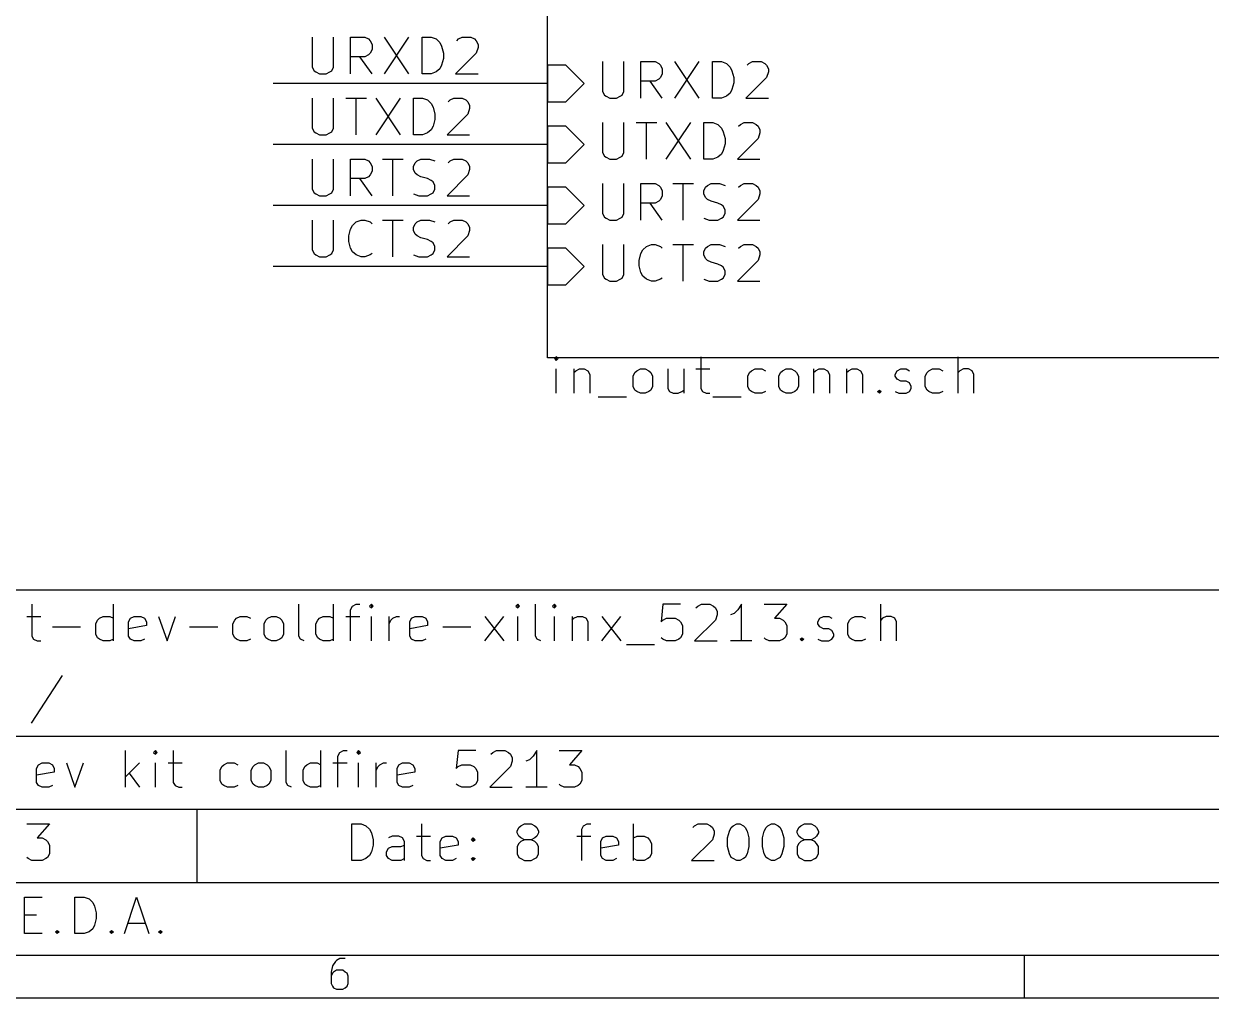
# Model space of a CAD drawing. Extents: x 4000 to 161350, y 4000 to 113000.
# Drawn here: x 122410 to 141880, y 4000 to 19980 of the extents above; entities that cross this region are included whole.
import ezdxf

# ---------------------------------------------------------------- set-up
doc = ezdxf.new("R2010")
doc.units = 0
for name, color, linetype in [('BLACK', 1, 'CONTINUOUS'), ('BROWN', 7, 'CONTINUOUS'), ('GREEN', 3, 'CONTINUOUS'), ('MAGENTA', 6, 'CONTINUOUS')]:
    doc.layers.add(name, color=color, linetype=linetype)

msp = doc.modelspace()

# ---------------------------------------------------------------- linework, layer by layer
at = {"layer": 'BLACK'}
for p, q in [((127140, 19760), (127140, 19270)), ((127490, 19270), (127490, 19760)), ((127770, 19160), (127770, 19760)), ((127770, 19760), (128000, 19760)), ((128000, 19760), (128060, 19730)), ((128060, 19730), (128090, 19700)), ((128090, 19700), (128120, 19640)), ((128320, 19760), (128720, 19160)), ((128720, 19760), (128320, 19160)), ((128940, 19160), (128940, 19760)), ((128940, 19760), (129090, 19760)), ((129090, 19760), (129170, 19730)), ((129170, 19730), (129230, 19670)), ((129230, 19670), (129260, 19610)), ((129510, 19700), (129540, 19730)), ((129540, 19730), (129600, 19760)), ((129600, 19760), (129740, 19760)), ((129740, 19760), (129800, 19730)), ((129800, 19730), (129830, 19700)), ((129830, 19700), (129860, 19640)), ((128060, 19470), (128000, 19440)), ((128090, 19500), (128060, 19470)), ((128120, 19560), (128090, 19500)), ((128120, 19640), (128120, 19560)), ((129260, 19610), (129290, 19500)), ((129290, 19500), (129290, 19410)), ((129830, 19500), (129490, 19160)), ((129860, 19590), (129830, 19500)), ((129860, 19640), (129860, 19590)), ((128000, 19440), (127770, 19440)), ((128120, 19160), (127920, 19440)), ((129260, 19300), (129230, 19240)), ((129290, 19410), (129260, 19300)), ((127140, 19270), (127170, 19210)), ((127170, 19210), (127200, 19190)), ((127200, 19190), (127260, 19160)), ((127260, 19160), (127370, 19160)), ((127370, 19160), (127430, 19190)), ((127430, 19190), (127460, 19210)), ((127460, 19210), (127490, 19270)), ((129090, 19160), (128940, 19160)), ((129170, 19190), (129090, 19160)), ((129230, 19240), (129170, 19190)), ((129490, 19160), (129860, 19160)), ((127140, 18760), (127140, 18270)), ((127490, 18270), (127490, 18760)), ((127690, 18760), (128030, 18760)), ((127860, 18160), (127860, 18760)), ((128180, 18760), (128580, 18160)), ((128580, 18760), (128180, 18160)), ((128800, 18160), (128800, 18760)), ((128800, 18760), (128950, 18760)), ((128950, 18760), (129030, 18730)), ((129030, 18730), (129090, 18670)), ((129370, 18700), (129400, 18730)), ((129400, 18730), (129460, 18760)), ((129460, 18760), (129600, 18760)), ((129600, 18760), (129660, 18730)), ((129660, 18730), (129690, 18700)), ((129690, 18700), (129720, 18640)), ((129090, 18670), (129120, 18610)), ((129120, 18610), (129150, 18500)), ((129150, 18500), (129150, 18410)), ((129690, 18500), (129350, 18160)), ((129720, 18590), (129690, 18500)), ((129720, 18640), (129720, 18590)), ((129150, 18410), (129120, 18300)), ((127140, 18270), (127170, 18210)), ((127170, 18210), (127200, 18190)), ((127200, 18190), (127260, 18160)), ((127260, 18160), (127370, 18160)), ((127370, 18160), (127430, 18190)), ((127430, 18190), (127460, 18210)), ((127460, 18210), (127490, 18270)), ((128950, 18160), (128800, 18160)), ((129030, 18190), (128950, 18160)), ((129090, 18240), (129030, 18190)), ((129120, 18300), (129090, 18240)), ((129350, 18160), (129720, 18160)), ((127140, 17760), (127140, 17270)), ((127490, 17270), (127490, 17760)), ((127770, 17160), (127770, 17760)), ((127770, 17760), (128000, 17760)), ((128000, 17760), (128060, 17730)), ((128060, 17730), (128090, 17700)), ((128290, 17760), (128630, 17760)), ((128460, 17160), (128460, 17760)), ((128830, 17700), (128860, 17730)), ((128860, 17730), (128920, 17760)), ((128920, 17760), (129060, 17760)), ((129060, 17760), (129150, 17730)), ((129370, 17700), (129400, 17730)), ((129400, 17730), (129460, 17760)), ((129460, 17760), (129600, 17760)), ((129600, 17760), (129660, 17730)), ((129660, 17730), (129690, 17700)), ((128090, 17700), (128120, 17640)), ((128120, 17560), (128090, 17500)), ((128120, 17640), (128120, 17560)), ((128800, 17640), (128830, 17700)), ((128800, 17590), (128800, 17640)), ((128830, 17530), (128800, 17590)), ((128860, 17500), (128830, 17530)), ((129690, 17700), (129720, 17640)), ((129720, 17590), (129690, 17500)), ((129720, 17640), (129720, 17590)), ((128000, 17440), (127770, 17440)), ((128120, 17160), (127920, 17440)), ((128060, 17470), (128000, 17440)), ((128090, 17500), (128060, 17470)), ((128920, 17470), (128860, 17500)), ((129030, 17440), (128920, 17470)), ((129090, 17410), (129030, 17440)), ((129120, 17390), (129090, 17410)), ((129150, 17330), (129120, 17390)), ((129150, 17270), (129150, 17330)), ((129690, 17500), (129350, 17160)), ((127140, 17270), (127170, 17210)), ((127170, 17210), (127200, 17190)), ((127200, 17190), (127260, 17160)), ((127260, 17160), (127370, 17160)), ((127370, 17160), (127430, 17190)), ((127430, 17190), (127460, 17210)), ((127460, 17210), (127490, 17270)), ((128800, 17190), (128890, 17160)), ((128890, 17160), (129030, 17160)), ((129030, 17160), (129090, 17190)), ((129090, 17190), (129120, 17210)), ((129120, 17210), (129150, 17270)), ((129350, 17160), (129720, 17160)), ((127140, 16760), (127140, 16270)), ((127490, 16270), (127490, 16760)), ((127860, 16730), (127940, 16760)), ((127940, 16760), (128000, 16760)), ((128000, 16760), (128090, 16730)), ((128290, 16760), (128630, 16760)), ((128460, 16160), (128460, 16760)), ((128860, 16730), (128920, 16760)), ((128920, 16760), (129060, 16760)), ((129060, 16760), (129150, 16730)), ((129400, 16730), (129460, 16760)), ((129460, 16760), (129600, 16760)), ((129600, 16760), (129660, 16730)), ((127740, 16500), (127770, 16610)), ((127770, 16610), (127800, 16670)), ((127800, 16670), (127860, 16730)), ((128090, 16730), (128120, 16700)), ((128800, 16640), (128830, 16700)), ((128800, 16590), (128800, 16640)), ((128830, 16530), (128800, 16590)), ((128830, 16700), (128860, 16730)), ((129370, 16700), (129400, 16730)), ((129660, 16730), (129690, 16700)), ((129690, 16700), (129720, 16640)), ((129720, 16590), (129690, 16500)), ((129720, 16640), (129720, 16590)), ((127740, 16410), (127740, 16500)), ((127770, 16300), (127740, 16410)), ((128860, 16500), (128830, 16530)), ((128920, 16470), (128860, 16500)), ((129030, 16440), (128920, 16470)), ((129090, 16410), (129030, 16440)), ((129120, 16390), (129090, 16410)), ((129150, 16330), (129120, 16390)), ((129690, 16500), (129350, 16160)), ((127140, 16270), (127170, 16210)), ((127170, 16210), (127200, 16190)), ((127200, 16190), (127260, 16160)), ((127370, 16160), (127430, 16190)), ((127430, 16190), (127460, 16210)), ((127460, 16210), (127490, 16270)), ((127800, 16240), (127770, 16300)), ((127860, 16190), (127800, 16240)), ((127940, 16160), (127860, 16190)), ((128090, 16190), (128000, 16160)), ((128120, 16210), (128090, 16190)), ((128800, 16190), (128890, 16160)), ((129030, 16160), (129090, 16190)), ((129090, 16190), (129120, 16210)), ((129120, 16210), (129150, 16270)), ((129150, 16270), (129150, 16330)), ((127260, 16160), (127370, 16160)), ((128000, 16160), (127940, 16160)), ((128890, 16160), (129030, 16160)), ((129350, 16160), (129720, 16160)), ((118650, 10700), (160650, 10700)), ((118650, 10700), (160650, 10700)), ((122540, 10460), (122540, 9940)), ((123880, 9860), (123880, 10460)), ((126920, 9940), (126920, 10460)), ((127490, 9860), (127490, 10460)), ((127770, 10370), (127800, 10430)), ((127770, 9860), (127770, 10370)), ((127800, 10430), (127860, 10460)), ((127860, 10460), (127920, 10460)), ((128110, 10460), (128080, 10430)), ((128080, 10430), (128110, 10400)), ((128140, 10430), (128110, 10460)), ((128110, 10460), (128110, 10400)), ((128110, 10400), (128140, 10430)), ((130510, 10460), (130480, 10430)), ((130480, 10430), (130510, 10400)), ((130540, 10430), (130510, 10460)), ((130510, 10460), (130510, 10400)), ((130510, 10400), (130540, 10430)), ((130800, 9940), (130800, 10460)), ((131110, 10460), (131080, 10430)), ((131080, 10430), (131110, 10400)), ((131140, 10430), (131110, 10460)), ((131110, 10460), (131110, 10400)), ((131110, 10400), (131140, 10430)), ((132890, 10460), (132860, 10170)), ((133180, 10460), (132890, 10460)), ((133430, 10400), (133460, 10430)), ((133460, 10430), (133520, 10460)), ((133520, 10460), (133660, 10460)), ((133660, 10460), (133720, 10430)), ((133720, 10430), (133750, 10400)), ((133750, 10400), (133780, 10340)), ((133780, 10340), (133780, 10290)), ((134120, 10370), (134060, 10310)), ((134180, 10460), (134120, 10370)), ((134180, 9860), (134180, 10460)), ((134550, 10460), (134920, 10460)), ((134920, 10460), (134720, 10230)), ((136460, 9860), (136460, 10460)), ((122460, 10260), (122690, 10260)), ((123590, 10140), (123620, 10200)), ((123590, 9970), (123590, 10140)), ((123620, 10200), (123650, 10230)), ((123650, 10230), (123710, 10260)), ((123710, 10260), (123820, 10260)), ((123820, 10260), (123880, 10230)), ((124130, 10170), (124160, 10230)), ((124130, 9940), (124130, 10170)), ((124160, 10230), (124220, 10260)), ((124220, 10260), (124330, 10260)), ((124330, 10260), (124390, 10230)), ((124390, 10230), (124420, 10170)), ((124420, 10170), (124420, 10110)), ((124620, 10260), (124760, 9860)), ((124760, 9860), (124900, 10260)), ((125840, 10140), (125870, 10200)), ((125840, 9970), (125840, 10140)), ((125870, 10200), (125900, 10230)), ((125900, 10230), (125960, 10260)), ((125960, 10260), (126070, 10260)), ((126070, 10260), (126130, 10230)), ((126350, 10140), (126380, 10200)), ((126350, 9970), (126350, 10140)), ((126380, 10200), (126410, 10230)), ((126410, 10230), (126470, 10260)), ((126470, 10260), (126550, 10260)), ((126550, 10260), (126610, 10230)), ((126610, 10230), (126640, 10200)), ((126640, 10200), (126670, 10140)), ((126670, 10140), (126670, 9970)), ((127200, 10140), (127230, 10200)), ((127200, 9970), (127200, 10140)), ((127230, 10200), (127260, 10230)), ((127260, 10230), (127320, 10260)), ((127320, 10260), (127430, 10260)), ((127430, 10260), (127490, 10230)), ((127690, 10260), (127920, 10260)), ((128110, 9860), (128110, 10260)), ((128400, 9860), (128400, 10260)), ((128400, 10140), (128430, 10200)), ((128430, 10200), (128460, 10230)), ((128460, 10230), (128520, 10260)), ((128520, 10260), (128570, 10260)), ((128740, 10170), (128770, 10230)), ((128740, 9940), (128740, 10170)), ((128770, 10230), (128830, 10260)), ((128830, 10260), (128940, 10260)), ((128940, 10260), (129000, 10230)), ((129000, 10230), (129030, 10170)), ((129030, 10170), (129030, 10110)), ((129970, 9860), (130280, 10260)), ((129970, 10260), (130280, 9860)), ((130510, 9860), (130510, 10260)), ((131110, 9860), (131110, 10260)), ((131400, 10260), (131400, 9860)), ((131400, 10200), (131430, 10230)), ((131430, 10230), (131490, 10260)), ((131490, 10260), (131570, 10260)), ((131570, 10260), (131630, 10230)), ((131630, 10230), (131660, 10170)), ((131660, 10170), (131660, 9860)), ((131890, 9860), (132200, 10260)), ((131890, 10260), (132200, 9860)), ((132860, 10170), (132890, 10200)), ((132890, 10200), (132950, 10230)), ((132950, 10230), (133090, 10230)), ((133090, 10230), (133150, 10200)), ((133150, 10200), (133180, 10170)), ((133180, 10170), (133210, 10110)), ((133750, 10200), (133410, 9860)), ((133780, 10290), (133750, 10200)), ((134060, 10310), (134000, 10290)), ((134720, 10230), (134800, 10230)), ((134800, 10230), (134860, 10200)), ((134860, 10200), (134890, 10170)), ((134890, 10170), (134920, 10110)), ((135430, 10170), (135460, 10230)), ((135430, 10140), (135430, 10170)), ((135460, 10090), (135430, 10140)), ((135460, 10230), (135520, 10260)), ((135520, 10260), (135610, 10260)), ((135610, 10260), (135660, 10230)), ((135920, 10140), (135950, 10200)), ((135920, 9970), (135920, 10140)), ((135950, 10200), (135980, 10230)), ((135980, 10230), (136040, 10260)), ((136040, 10260), (136150, 10260)), ((136150, 10260), (136210, 10230)), ((136490, 10230), (136460, 10200)), ((136550, 10260), (136490, 10230)), ((136630, 10260), (136550, 10260)), ((136690, 10230), (136630, 10260)), ((136720, 10170), (136690, 10230)), ((136720, 9860), (136720, 10170)), ((122540, 9940), (122570, 9890)), ((122880, 10090), (123340, 10090)), ((123620, 9910), (123590, 9970)), ((124420, 10110), (124130, 10060)), ((124160, 9890), (124130, 9940)), ((125130, 10090), (125590, 10090)), ((125870, 9910), (125840, 9970)), ((126380, 9910), (126350, 9970)), ((126670, 9970), (126640, 9910)), ((126950, 9890), (126920, 9940)), ((127230, 9910), (127200, 9970)), ((129030, 10110), (128740, 10060)), ((128770, 9890), (128740, 9940)), ((129280, 10090), (129740, 10090)), ((130830, 9890), (130800, 9940)), ((133210, 9970), (133180, 9910)), ((133210, 10110), (133210, 9970)), ((134920, 9970), (134890, 9910)), ((134920, 10110), (134920, 9970)), ((135520, 10060), (135460, 10090)), ((135610, 10060), (135520, 10060)), ((135660, 10030), (135610, 10060)), ((135690, 9970), (135660, 10030)), ((135660, 9890), (135690, 9940)), ((135690, 9940), (135690, 9970)), ((135950, 9910), (135920, 9970)), ((122570, 9890), (122630, 9860)), ((122630, 9860), (122690, 9860)), ((123650, 9890), (123620, 9910)), ((123710, 9860), (123650, 9890)), ((123820, 9860), (123710, 9860)), ((123880, 9890), (123820, 9860)), ((124220, 9860), (124160, 9890)), ((124330, 9860), (124220, 9860)), ((124390, 9890), (124330, 9860)), ((125900, 9890), (125870, 9910)), ((125960, 9860), (125900, 9890)), ((126070, 9860), (125960, 9860)), ((126130, 9890), (126070, 9860)), ((126410, 9890), (126380, 9910)), ((126470, 9860), (126410, 9890)), ((126550, 9860), (126470, 9860)), ((126610, 9890), (126550, 9860)), ((126640, 9910), (126610, 9890)), ((127010, 9860), (126950, 9890)), ((127260, 9890), (127230, 9910)), ((127320, 9860), (127260, 9890)), ((127430, 9860), (127320, 9860)), ((127490, 9890), (127430, 9860)), ((128830, 9860), (128770, 9890)), ((128940, 9860), (128830, 9860)), ((129000, 9890), (128940, 9860)), ((130890, 9860), (130830, 9890)), ((132290, 9800), (132750, 9800)), ((132890, 9890), (132860, 9910)), ((132950, 9860), (132890, 9890)), ((133090, 9860), (132950, 9860)), ((133150, 9890), (133090, 9860)), ((133180, 9910), (133150, 9890)), ((133410, 9860), (133780, 9860)), ((134350, 9860), (134000, 9860)), ((134570, 9890), (134550, 9910)), ((134630, 9860), (134570, 9890)), ((134800, 9860), (134630, 9860)), ((134860, 9890), (134800, 9860)), ((134890, 9910), (134860, 9890)), ((135140, 9890), (135170, 9910)), ((135170, 9860), (135140, 9890)), ((135170, 9910), (135200, 9890)), ((135170, 9910), (135170, 9860)), ((135200, 9890), (135170, 9860)), ((135430, 9890), (135490, 9860)), ((135490, 9860), (135610, 9860)), ((135610, 9860), (135660, 9890)), ((135980, 9890), (135950, 9910)), ((136040, 9860), (135980, 9890)), ((136150, 9860), (136040, 9860)), ((136210, 9890), (136150, 9860)), ((123040, 9290), (122530, 8510)), ((118650, 8300), (160650, 8300)), ((124080, 7460), (124080, 8060)), ((124570, 8060), (124540, 8030)), ((124540, 8030), (124570, 8000)), ((124600, 8030), (124570, 8060)), ((124570, 8060), (124570, 8000)), ((124570, 8000), (124600, 8030)), ((124860, 8060), (124860, 7540)), ((126710, 7540), (126710, 8060)), ((127280, 7460), (127280, 8060)), ((127560, 7970), (127590, 8030)), ((127590, 8030), (127650, 8060)), ((127650, 8060), (127710, 8060)), ((127900, 8060), (127870, 8030)), ((127870, 8030), (127900, 8000)), ((127930, 8030), (127900, 8060)), ((127900, 8060), (127900, 8000)), ((127900, 8000), (127930, 8030)), ((129530, 8060), (129500, 7770)), ((129820, 8060), (129530, 8060)), ((130070, 8000), (130100, 8030)), ((130100, 8030), (130160, 8060)), ((130160, 8060), (130300, 8060)), ((130300, 8060), (130360, 8030)), ((130360, 8030), (130390, 8000)), ((130390, 8000), (130420, 7940)), ((130820, 8060), (130760, 7970)), ((130820, 7460), (130820, 8060)), ((131190, 8060), (131560, 8060)), ((131560, 8060), (131360, 7830)), ((122620, 7770), (122650, 7830)), ((122650, 7830), (122710, 7860)), ((122710, 7860), (122820, 7860)), ((122820, 7860), (122880, 7830)), ((122880, 7830), (122910, 7770)), ((123110, 7860), (123250, 7460)), ((123250, 7460), (123390, 7860)), ((124310, 7860), (124080, 7630)), ((124570, 7460), (124570, 7860)), ((124780, 7860), (125010, 7860)), ((125630, 7740), (125660, 7800)), ((125660, 7800), (125690, 7830)), ((125690, 7830), (125750, 7860)), ((125750, 7860), (125860, 7860)), ((125860, 7860), (125920, 7830)), ((126140, 7740), (126170, 7800)), ((126170, 7800), (126200, 7830)), ((126200, 7830), (126260, 7860)), ((126260, 7860), (126340, 7860)), ((126340, 7860), (126400, 7830)), ((126400, 7830), (126430, 7800)), ((126430, 7800), (126460, 7740)), ((126990, 7740), (127020, 7800)), ((127020, 7800), (127050, 7830)), ((127050, 7830), (127110, 7860)), ((127110, 7860), (127220, 7860)), ((127220, 7860), (127280, 7830)), ((127480, 7860), (127710, 7860)), ((127560, 7460), (127560, 7970)), ((127900, 7460), (127900, 7860)), ((128190, 7460), (128190, 7860)), ((128190, 7740), (128220, 7800)), ((128220, 7800), (128250, 7830)), ((128250, 7830), (128310, 7860)), ((128310, 7860), (128360, 7860)), ((128530, 7770), (128560, 7830)), ((128560, 7830), (128620, 7860)), ((128620, 7860), (128730, 7860)), ((128730, 7860), (128790, 7830)), ((128790, 7830), (128820, 7770)), ((129500, 7770), (129530, 7800)), ((129530, 7800), (129590, 7830)), ((129590, 7830), (129730, 7830)), ((129730, 7830), (129790, 7800)), ((129790, 7800), (129820, 7770)), ((130390, 7800), (130050, 7460)), ((130420, 7890), (130390, 7800)), ((130420, 7940), (130420, 7890)), ((130700, 7910), (130640, 7890)), ((130760, 7970), (130700, 7910)), ((131360, 7830), (131440, 7830)), ((131440, 7830), (131500, 7800)), ((131500, 7800), (131530, 7770)), ((122620, 7540), (122620, 7770)), ((122910, 7710), (122620, 7660)), ((122910, 7770), (122910, 7710)), ((124140, 7690), (124310, 7460)), ((125630, 7570), (125630, 7740)), ((126140, 7570), (126140, 7740)), ((126460, 7740), (126460, 7570)), ((126990, 7570), (126990, 7740)), ((128530, 7540), (128530, 7770)), ((128820, 7710), (128530, 7660)), ((128820, 7770), (128820, 7710)), ((129820, 7770), (129850, 7710)), ((129850, 7710), (129850, 7570)), ((131530, 7770), (131560, 7710)), ((131560, 7710), (131560, 7570)), ((122650, 7490), (122620, 7540)), ((122710, 7460), (122650, 7490)), ((122820, 7460), (122710, 7460)), ((122880, 7490), (122820, 7460)), ((124860, 7540), (124890, 7490)), ((124890, 7490), (124950, 7460)), ((124950, 7460), (125010, 7460)), ((125660, 7510), (125630, 7570)), ((125690, 7490), (125660, 7510)), ((125750, 7460), (125690, 7490)), ((125860, 7460), (125750, 7460)), ((125920, 7490), (125860, 7460)), ((126170, 7510), (126140, 7570)), ((126200, 7490), (126170, 7510)), ((126260, 7460), (126200, 7490)), ((126340, 7460), (126260, 7460)), ((126400, 7490), (126340, 7460)), ((126430, 7510), (126400, 7490)), ((126460, 7570), (126430, 7510)), ((126740, 7490), (126710, 7540)), ((126800, 7460), (126740, 7490)), ((127020, 7510), (126990, 7570)), ((127050, 7490), (127020, 7510)), ((127110, 7460), (127050, 7490)), ((127220, 7460), (127110, 7460)), ((127280, 7490), (127220, 7460)), ((128560, 7490), (128530, 7540)), ((128620, 7460), (128560, 7490)), ((128730, 7460), (128620, 7460)), ((128790, 7490), (128730, 7460)), ((129530, 7490), (129500, 7510)), ((129590, 7460), (129530, 7490)), ((129730, 7460), (129590, 7460)), ((129790, 7490), (129730, 7460)), ((129820, 7510), (129790, 7490)), ((129850, 7570), (129820, 7510)), ((130050, 7460), (130420, 7460)), ((130990, 7460), (130640, 7460)), ((131210, 7490), (131190, 7510)), ((131270, 7460), (131210, 7490)), ((131440, 7460), (131270, 7460)), ((131500, 7490), (131440, 7460)), ((131530, 7510), (131500, 7490)), ((131560, 7570), (131530, 7510)), ((118650, 7100), (160650, 7100)), ((125250, 7100), (125250, 5900)), ((122460, 6860), (122830, 6860)), ((122830, 6860), (122630, 6630)), ((127790, 6260), (127790, 6860)), ((127790, 6860), (127940, 6860)), ((127940, 6860), (128020, 6830)), ((128020, 6830), (128080, 6770)), ((128930, 6860), (128930, 6340)), ((130530, 6800), (130560, 6830)), ((130560, 6830), (130620, 6860)), ((130620, 6860), (130730, 6860)), ((130730, 6860), (130790, 6830)), ((130790, 6830), (130820, 6800)), ((131560, 6770), (131590, 6830)), ((131590, 6830), (131650, 6860)), ((131650, 6860), (131710, 6860)), ((132410, 6260), (132410, 6860)), ((133380, 6800), (133410, 6830)), ((133410, 6830), (133470, 6860)), ((133470, 6860), (133610, 6860)), ((133610, 6860), (133670, 6830)), ((133670, 6830), (133700, 6800)), ((134010, 6800), (134040, 6830)), ((134040, 6830), (134100, 6860)), ((134100, 6860), (134150, 6860)), ((134150, 6860), (134210, 6830)), ((134210, 6830), (134240, 6800)), ((134580, 6800), (134610, 6830)), ((134610, 6830), (134670, 6860)), ((134670, 6860), (134720, 6860)), ((134720, 6860), (134780, 6830)), ((134780, 6830), (134810, 6800)), ((135120, 6800), (135150, 6830)), ((135150, 6830), (135210, 6860)), ((135210, 6860), (135320, 6860)), ((135320, 6860), (135380, 6830)), ((135380, 6830), (135410, 6800)), ((122630, 6630), (122710, 6630)), ((122710, 6630), (122770, 6600)), ((128080, 6770), (128110, 6710)), ((128110, 6710), (128140, 6600)), ((128450, 6660), (128390, 6630)), ((128560, 6660), (128450, 6660)), ((128620, 6630), (128560, 6660)), ((128650, 6570), (128620, 6630)), ((128850, 6660), (129080, 6660)), ((129240, 6570), (129270, 6630)), ((129270, 6630), (129330, 6660)), ((129330, 6660), (129440, 6660)), ((129440, 6660), (129500, 6630)), ((129500, 6630), (129530, 6570)), ((129750, 6600), (129780, 6630)), ((129780, 6630), (129810, 6600)), ((129780, 6630), (129780, 6570)), ((130500, 6740), (130530, 6800)), ((130500, 6710), (130500, 6740)), ((130530, 6660), (130500, 6710)), ((130560, 6630), (130530, 6660)), ((130620, 6600), (130560, 6630)), ((130790, 6630), (130730, 6600)), ((130820, 6660), (130790, 6630)), ((130820, 6800), (130850, 6740)), ((130850, 6710), (130820, 6660)), ((130850, 6740), (130850, 6710)), ((131480, 6660), (131710, 6660)), ((131560, 6260), (131560, 6770)), ((131870, 6570), (131900, 6630)), ((131900, 6630), (131960, 6660)), ((131960, 6660), (132070, 6660)), ((132070, 6660), (132130, 6630)), ((132130, 6630), (132160, 6570)), ((132410, 6630), (132470, 6660)), ((132470, 6660), (132580, 6660)), ((132580, 6660), (132640, 6630)), ((132640, 6630), (132670, 6600)), ((133700, 6800), (133730, 6740)), ((133730, 6690), (133700, 6600)), ((133730, 6740), (133730, 6690)), ((133950, 6630), (133980, 6740)), ((133950, 6490), (133950, 6630)), ((133980, 6740), (134010, 6800)), ((134240, 6800), (134270, 6740)), ((134270, 6740), (134300, 6630)), ((134300, 6630), (134300, 6490)), ((134520, 6630), (134550, 6740)), ((134520, 6490), (134520, 6630)), ((134550, 6740), (134580, 6800)), ((134810, 6800), (134840, 6740)), ((134840, 6740), (134870, 6630)), ((134870, 6630), (134870, 6490)), ((135090, 6740), (135120, 6800)), ((135090, 6710), (135090, 6740)), ((135120, 6660), (135090, 6710)), ((135150, 6630), (135120, 6660)), ((135210, 6600), (135150, 6630)), ((135380, 6630), (135320, 6600)), ((135410, 6660), (135380, 6630)), ((135410, 6800), (135440, 6740)), ((135440, 6710), (135410, 6660)), ((135440, 6740), (135440, 6710)), ((122770, 6600), (122800, 6570)), ((122800, 6570), (122830, 6510)), ((122830, 6510), (122830, 6370)), ((128140, 6510), (128110, 6400)), ((128140, 6600), (128140, 6510)), ((128360, 6400), (128390, 6460)), ((128390, 6460), (128450, 6490)), ((128450, 6490), (128590, 6490)), ((128590, 6490), (128650, 6510)), ((128650, 6260), (128650, 6570)), ((129240, 6340), (129240, 6570)), ((129530, 6510), (129240, 6460)), ((129530, 6570), (129530, 6510)), ((129780, 6570), (129750, 6600)), ((129810, 6600), (129780, 6570)), ((130530, 6540), (130500, 6490)), ((130500, 6490), (130500, 6370)), ((130560, 6570), (130530, 6540)), ((130620, 6600), (130560, 6570)), ((130730, 6600), (130620, 6600)), ((130790, 6570), (130730, 6600)), ((130820, 6540), (130790, 6570)), ((130850, 6490), (130820, 6540)), ((130850, 6370), (130850, 6490)), ((131870, 6340), (131870, 6570)), ((132160, 6510), (131870, 6460)), ((132160, 6570), (132160, 6510)), ((132670, 6600), (132700, 6540)), ((132700, 6540), (132700, 6370)), ((133700, 6600), (133360, 6260)), ((133980, 6370), (133950, 6490)), ((134300, 6490), (134270, 6370)), ((134550, 6370), (134520, 6490)), ((134870, 6490), (134840, 6370)), ((135120, 6540), (135090, 6490)), ((135090, 6490), (135090, 6370)), ((135150, 6570), (135120, 6540)), ((135210, 6600), (135150, 6570)), ((135320, 6600), (135210, 6600)), ((135380, 6570), (135320, 6600)), ((135410, 6540), (135380, 6570)), ((135440, 6490), (135410, 6540)), ((135440, 6370), (135440, 6490)), ((122480, 6290), (122460, 6310)), ((122540, 6260), (122480, 6290)), ((122710, 6260), (122540, 6260)), ((122770, 6290), (122710, 6260)), ((122800, 6310), (122770, 6290)), ((122830, 6370), (122800, 6310)), ((127940, 6260), (127790, 6260)), ((128020, 6290), (127940, 6260)), ((128080, 6340), (128020, 6290)), ((128110, 6400), (128080, 6340)), ((128360, 6340), (128360, 6400)), ((128390, 6290), (128360, 6340)), ((128450, 6260), (128390, 6290)), ((128590, 6260), (128450, 6260)), ((128650, 6290), (128590, 6260)), ((128930, 6340), (128960, 6290)), ((128960, 6290), (129020, 6260)), ((129020, 6260), (129080, 6260)), ((129270, 6290), (129240, 6340)), ((129330, 6260), (129270, 6290)), ((129440, 6260), (129330, 6260)), ((129500, 6290), (129440, 6260)), ((129750, 6290), (129780, 6310)), ((129780, 6260), (129750, 6290)), ((129780, 6310), (129810, 6290)), ((129780, 6310), (129780, 6260)), ((129810, 6290), (129780, 6260)), ((130500, 6370), (130530, 6310)), ((130530, 6310), (130560, 6290)), ((130560, 6290), (130620, 6260)), ((130620, 6260), (130730, 6260)), ((130730, 6260), (130790, 6290)), ((130790, 6290), (130820, 6310)), ((130820, 6310), (130850, 6370)), ((131900, 6290), (131870, 6340)), ((131960, 6260), (131900, 6290)), ((132070, 6260), (131960, 6260)), ((132130, 6290), (132070, 6260)), ((132470, 6260), (132410, 6290)), ((132580, 6260), (132470, 6260)), ((132640, 6290), (132580, 6260)), ((132670, 6310), (132640, 6290)), ((132700, 6370), (132670, 6310)), ((133360, 6260), (133730, 6260)), ((134010, 6310), (133980, 6370)), ((134040, 6290), (134010, 6310)), ((134100, 6260), (134040, 6290)), ((134150, 6260), (134100, 6260)), ((134210, 6290), (134150, 6260)), ((134240, 6310), (134210, 6290)), ((134270, 6370), (134240, 6310)), ((134580, 6310), (134550, 6370)), ((134610, 6290), (134580, 6310)), ((134670, 6260), (134610, 6290)), ((134720, 6260), (134670, 6260)), ((134780, 6290), (134720, 6260)), ((134810, 6310), (134780, 6290)), ((134840, 6370), (134810, 6310)), ((135090, 6370), (135120, 6310)), ((135120, 6310), (135150, 6290)), ((135150, 6290), (135210, 6260)), ((135210, 6260), (135320, 6260)), ((135320, 6260), (135380, 6290)), ((135380, 6290), (135410, 6310)), ((135410, 6310), (135440, 6370)), ((118650, 5900), (160650, 5900)), ((122420, 5060), (122420, 5660)), ((122420, 5660), (122710, 5660)), ((123250, 5060), (123250, 5660)), ((123250, 5660), (123400, 5660)), ((123400, 5660), (123480, 5630)), ((124060, 5060), (124260, 5660)), ((124260, 5660), (124460, 5060)), ((123480, 5630), (123540, 5570)), ((123540, 5570), (123570, 5510)), ((123570, 5510), (123600, 5400)), ((122420, 5370), (122620, 5370)), ((123600, 5310), (123570, 5200)), ((123600, 5400), (123600, 5310)), ((122930, 5090), (122960, 5110)), ((122960, 5060), (122930, 5090)), ((122960, 5110), (122990, 5090)), ((122960, 5110), (122960, 5060)), ((122990, 5090), (122960, 5060)), ((123480, 5090), (123400, 5060)), ((123540, 5140), (123480, 5090)), ((123570, 5200), (123540, 5140)), ((123820, 5090), (123850, 5110)), ((123850, 5060), (123820, 5090)), ((123850, 5110), (123880, 5090)), ((123850, 5110), (123850, 5060)), ((123880, 5090), (123850, 5060)), ((124110, 5230), (124400, 5230)), ((124620, 5090), (124650, 5110)), ((124650, 5060), (124620, 5090)), ((124650, 5110), (124680, 5090)), ((124650, 5110), (124650, 5060)), ((124680, 5090), (124650, 5060)), ((122710, 5060), (122420, 5060)), ((123400, 5060), (123250, 5060)), ((160650, 4700), (4700, 4700)), ((138820, 4000), (138820, 4700)), ((127470, 4530), (127450, 4430)), ((127520, 4600), (127470, 4530)), ((127540, 4620), (127520, 4600)), ((127590, 4650), (127540, 4620)), ((127680, 4650), (127590, 4650)), ((127450, 4430), (127450, 4240)), ((127470, 4410), (127450, 4360)), ((127490, 4430), (127470, 4410)), ((127540, 4460), (127490, 4430)), ((127640, 4460), (127540, 4460)), ((127680, 4430), (127640, 4460)), ((127710, 4410), (127680, 4430)), ((127730, 4360), (127710, 4410)), ((127730, 4240), (127730, 4360)), ((127450, 4240), (127470, 4200)), ((127470, 4200), (127490, 4170)), ((127490, 4170), (127540, 4150)), ((127540, 4150), (127640, 4150)), ((127640, 4150), (127680, 4170)), ((127680, 4170), (127710, 4200)), ((127710, 4200), (127730, 4240)), ((161350, 4000), (4000, 4000))]:
    msp.add_line(p, q, dxfattribs=at)
at = {"layer": 'BROWN'}
for p, q in [((131300, 19300), (131000, 19300)), ((131000, 19300), (131000, 18700)), ((131600, 19000), (131300, 19300)), ((131900, 19360), (131900, 18870)), ((132250, 18870), (132250, 19360)), ((132530, 18760), (132530, 19360)), ((132530, 19360), (132760, 19360)), ((132760, 19360), (132820, 19330)), ((132820, 19330), (132850, 19300)), ((132850, 19300), (132880, 19240)), ((133080, 19360), (133480, 18760)), ((133480, 19360), (133080, 18760)), ((133700, 18760), (133700, 19360)), ((133700, 19360), (133850, 19360)), ((133850, 19360), (133930, 19330)), ((133930, 19330), (133990, 19270)), ((134270, 19300), (134300, 19330)), ((134300, 19330), (134360, 19360)), ((134360, 19360), (134500, 19360)), ((134500, 19360), (134560, 19330)), ((134560, 19330), (134590, 19300)), ((134590, 19300), (134620, 19240)), ((132850, 19100), (132820, 19070)), ((132880, 19160), (132850, 19100)), ((132880, 19240), (132880, 19160)), ((133990, 19270), (134020, 19210)), ((134020, 19210), (134050, 19100)), ((134050, 19100), (134050, 19010)), ((134590, 19100), (134250, 18760)), ((134620, 19190), (134590, 19100)), ((134620, 19240), (134620, 19190)), ((131300, 18700), (131600, 19000)), ((132760, 19040), (132530, 19040)), ((132880, 18760), (132680, 19040)), ((132820, 19070), (132760, 19040)), ((134020, 18900), (133990, 18840)), ((134050, 19010), (134020, 18900)), ((131000, 18700), (131300, 18700)), ((131900, 18870), (131930, 18810)), ((131930, 18810), (131960, 18790)), ((131960, 18790), (132020, 18760)), ((132020, 18760), (132130, 18760)), ((132130, 18760), (132190, 18790)), ((132190, 18790), (132220, 18810)), ((132220, 18810), (132250, 18870)), ((133850, 18760), (133700, 18760)), ((133930, 18790), (133850, 18760)), ((133990, 18840), (133930, 18790)), ((134250, 18760), (134620, 18760)), ((131900, 18360), (131900, 17870)), ((132250, 17870), (132250, 18360)), ((132450, 18360), (132790, 18360)), ((132620, 17760), (132620, 18360)), ((132940, 18360), (133340, 17760)), ((133340, 18360), (132940, 17760)), ((133560, 17760), (133560, 18360)), ((133560, 18360), (133710, 18360)), ((133710, 18360), (133790, 18330)), ((133790, 18330), (133850, 18270)), ((134130, 18300), (134160, 18330)), ((134160, 18330), (134220, 18360)), ((134220, 18360), (134360, 18360)), ((134360, 18360), (134420, 18330)), ((134420, 18330), (134450, 18300)), ((131300, 18300), (131000, 18300)), ((131000, 18300), (131000, 17700)), ((131600, 18000), (131300, 18300)), ((133850, 18270), (133880, 18210)), ((133880, 18210), (133910, 18100)), ((134450, 18300), (134480, 18240)), ((134480, 18190), (134450, 18100)), ((134480, 18240), (134480, 18190)), ((131300, 17700), (131600, 18000)), ((133910, 18010), (133880, 17900)), ((133910, 18100), (133910, 18010)), ((134450, 18100), (134110, 17760)), ((131900, 17870), (131930, 17810)), ((131930, 17810), (131960, 17790)), ((131960, 17790), (132020, 17760)), ((132020, 17760), (132130, 17760)), ((132130, 17760), (132190, 17790)), ((132190, 17790), (132220, 17810)), ((132220, 17810), (132250, 17870)), ((133710, 17760), (133560, 17760)), ((133790, 17790), (133710, 17760)), ((133850, 17840), (133790, 17790)), ((133880, 17900), (133850, 17840)), ((134110, 17760), (134480, 17760)), ((131000, 17700), (131300, 17700)), ((131900, 17360), (131900, 16870)), ((132250, 16870), (132250, 17360)), ((132530, 16760), (132530, 17360)), ((132530, 17360), (132760, 17360)), ((132760, 17360), (132820, 17330)), ((132820, 17330), (132850, 17300)), ((133050, 17360), (133390, 17360)), ((133220, 16760), (133220, 17360)), ((133590, 17300), (133620, 17330)), ((133620, 17330), (133680, 17360)), ((133680, 17360), (133820, 17360)), ((133820, 17360), (133910, 17330)), ((134130, 17300), (134160, 17330)), ((134160, 17330), (134220, 17360)), ((134220, 17360), (134360, 17360)), ((134360, 17360), (134420, 17330)), ((134420, 17330), (134450, 17300)), ((131300, 17300), (131000, 17300)), ((131000, 17300), (131000, 16700)), ((131600, 17000), (131300, 17300)), ((132850, 17300), (132880, 17240)), ((132880, 17160), (132850, 17100)), ((132880, 17240), (132880, 17160)), ((133560, 17240), (133590, 17300)), ((133560, 17190), (133560, 17240)), ((133590, 17130), (133560, 17190)), ((134450, 17300), (134480, 17240)), ((134480, 17190), (134450, 17100)), ((134480, 17240), (134480, 17190)), ((131300, 16700), (131600, 17000)), ((132760, 17040), (132530, 17040)), ((132880, 16760), (132680, 17040)), ((132820, 17070), (132760, 17040)), ((132850, 17100), (132820, 17070)), ((133620, 17100), (133590, 17130)), ((133680, 17070), (133620, 17100)), ((133790, 17040), (133680, 17070)), ((133850, 17010), (133790, 17040)), ((133880, 16990), (133850, 17010)), ((133910, 16930), (133880, 16990)), ((134450, 17100), (134110, 16760)), ((131900, 16870), (131930, 16810)), ((131930, 16810), (131960, 16790)), ((131960, 16790), (132020, 16760)), ((132020, 16760), (132130, 16760)), ((132130, 16760), (132190, 16790)), ((132190, 16790), (132220, 16810)), ((132220, 16810), (132250, 16870)), ((133560, 16790), (133650, 16760)), ((133650, 16760), (133790, 16760)), ((133790, 16760), (133850, 16790)), ((133850, 16790), (133880, 16810)), ((133880, 16810), (133910, 16870)), ((133910, 16870), (133910, 16930)), ((134110, 16760), (134480, 16760)), ((131000, 16700), (131300, 16700)), ((131900, 16360), (131900, 15870)), ((132250, 15870), (132250, 16360)), ((132620, 16330), (132700, 16360)), ((132700, 16360), (132760, 16360)), ((132760, 16360), (132850, 16330)), ((133050, 16360), (133390, 16360)), ((133220, 15760), (133220, 16360)), ((133620, 16330), (133680, 16360)), ((133680, 16360), (133820, 16360)), ((133820, 16360), (133910, 16330)), ((134160, 16330), (134220, 16360)), ((134220, 16360), (134360, 16360)), ((134360, 16360), (134420, 16330)), ((131300, 16300), (131000, 16300)), ((131000, 16300), (131000, 15700)), ((131600, 16000), (131300, 16300)), ((132500, 16100), (132530, 16210)), ((132530, 16210), (132560, 16270)), ((132560, 16270), (132620, 16330)), ((132850, 16330), (132880, 16300)), ((133560, 16240), (133590, 16300)), ((133560, 16190), (133560, 16240)), ((133590, 16130), (133560, 16190)), ((133590, 16300), (133620, 16330)), ((134130, 16300), (134160, 16330)), ((134420, 16330), (134450, 16300)), ((134450, 16300), (134480, 16240)), ((134480, 16190), (134450, 16100)), ((134480, 16240), (134480, 16190)), ((131300, 15700), (131600, 16000)), ((132500, 16010), (132500, 16100)), ((132530, 15900), (132500, 16010)), ((133620, 16100), (133590, 16130)), ((133680, 16070), (133620, 16100)), ((133790, 16040), (133680, 16070)), ((133850, 16010), (133790, 16040)), ((133880, 15990), (133850, 16010)), ((133910, 15930), (133880, 15990)), ((134450, 16100), (134110, 15760)), ((131900, 15870), (131930, 15810)), ((131930, 15810), (131960, 15790)), ((131960, 15790), (132020, 15760)), ((132130, 15760), (132190, 15790)), ((132190, 15790), (132220, 15810)), ((132220, 15810), (132250, 15870)), ((132560, 15840), (132530, 15900)), ((132620, 15790), (132560, 15840)), ((132700, 15760), (132620, 15790)), ((132850, 15790), (132760, 15760)), ((132880, 15810), (132850, 15790)), ((133560, 15790), (133650, 15760)), ((133790, 15760), (133850, 15790)), ((133850, 15790), (133880, 15810)), ((133880, 15810), (133910, 15870)), ((133910, 15870), (133910, 15930)), ((131000, 15700), (131300, 15700)), ((132020, 15760), (132130, 15760)), ((132760, 15760), (132700, 15760)), ((133650, 15760), (133790, 15760)), ((134110, 15760), (134480, 15760)), ((131140, 14520), (131110, 14490)), ((131110, 14490), (131140, 14460)), ((131170, 14490), (131140, 14520)), ((131140, 14520), (131140, 14460)), ((131140, 14460), (131170, 14490)), ((133510, 14520), (133510, 14000)), ((137730, 13920), (137730, 14520)), ((131140, 13920), (131140, 14320)), ((131430, 14320), (131430, 13920)), ((131430, 14260), (131460, 14290)), ((131460, 14290), (131520, 14320)), ((131520, 14320), (131600, 14320)), ((131600, 14320), (131660, 14290)), ((131660, 14290), (131690, 14230)), ((131690, 14230), (131690, 13920)), ((132400, 14200), (132430, 14260)), ((132430, 14260), (132460, 14290)), ((132460, 14290), (132520, 14320)), ((132520, 14320), (132600, 14320)), ((132600, 14320), (132660, 14290)), ((132660, 14290), (132690, 14260)), ((132690, 14260), (132720, 14200)), ((132970, 14320), (132970, 14000)), ((133230, 14320), (133230, 13920)), ((133430, 14320), (133660, 14320)), ((134280, 14200), (134310, 14260)), ((134310, 14260), (134340, 14290)), ((134340, 14290), (134400, 14320)), ((134400, 14320), (134510, 14320)), ((134510, 14320), (134570, 14290)), ((134790, 14200), (134820, 14260)), ((134820, 14260), (134850, 14290)), ((134850, 14290), (134910, 14320)), ((134910, 14320), (134990, 14320)), ((134990, 14320), (135050, 14290)), ((135050, 14290), (135080, 14260)), ((135080, 14260), (135110, 14200)), ((135360, 14320), (135360, 13920)), ((135360, 14260), (135390, 14290)), ((135390, 14290), (135450, 14320)), ((135450, 14320), (135530, 14320)), ((135530, 14320), (135590, 14290)), ((135590, 14290), (135620, 14230)), ((135620, 14230), (135620, 13920)), ((135900, 14320), (135900, 13920)), ((135900, 14260), (135930, 14290)), ((135930, 14290), (135990, 14320)), ((135990, 14320), (136070, 14320)), ((136070, 14320), (136130, 14290)), ((136130, 14290), (136160, 14230)), ((136160, 14230), (136160, 13920)), ((136700, 14230), (136730, 14290)), ((136700, 14200), (136700, 14230)), ((136730, 14290), (136790, 14320)), ((136790, 14320), (136880, 14320)), ((136880, 14320), (136930, 14290)), ((137190, 14200), (137220, 14260)), ((137220, 14260), (137250, 14290)), ((137250, 14290), (137310, 14320)), ((137310, 14320), (137420, 14320)), ((137420, 14320), (137480, 14290)), ((137760, 14290), (137730, 14260)), ((137820, 14320), (137760, 14290)), ((137900, 14320), (137820, 14320)), ((137960, 14290), (137900, 14320)), ((137990, 14230), (137960, 14290)), ((137990, 13920), (137990, 14230)), ((132400, 14030), (132400, 14200)), ((132430, 13970), (132400, 14030)), ((132720, 14030), (132690, 13970)), ((132720, 14200), (132720, 14030)), ((134280, 14030), (134280, 14200)), ((134310, 13970), (134280, 14030)), ((134790, 14030), (134790, 14200)), ((134820, 13970), (134790, 14030)), ((135110, 14030), (135080, 13970)), ((135110, 14200), (135110, 14030)), ((136730, 14150), (136700, 14200)), ((136790, 14120), (136730, 14150)), ((136880, 14120), (136790, 14120)), ((136930, 14090), (136880, 14120)), ((136960, 14030), (136930, 14090)), ((136960, 14000), (136960, 14030)), ((137190, 14030), (137190, 14200)), ((137220, 13970), (137190, 14030)), ((131830, 13860), (132290, 13860)), ((132460, 13950), (132430, 13970)), ((132520, 13920), (132460, 13950)), ((132600, 13920), (132520, 13920)), ((132660, 13950), (132600, 13920)), ((132690, 13970), (132660, 13950)), ((132970, 14000), (133000, 13950)), ((133000, 13950), (133060, 13920)), ((133060, 13920), (133140, 13920)), ((133140, 13920), (133200, 13950)), ((133200, 13950), (133230, 13970)), ((133510, 14000), (133540, 13950)), ((133540, 13950), (133600, 13920)), ((133600, 13920), (133660, 13920)), ((133710, 13860), (134170, 13860)), ((134340, 13950), (134310, 13970)), ((134400, 13920), (134340, 13950)), ((134510, 13920), (134400, 13920)), ((134570, 13950), (134510, 13920)), ((134850, 13950), (134820, 13970)), ((134910, 13920), (134850, 13950)), ((134990, 13920), (134910, 13920)), ((135050, 13950), (134990, 13920)), ((135080, 13970), (135050, 13950)), ((136410, 13950), (136440, 13970)), ((136440, 13920), (136410, 13950)), ((136440, 13970), (136470, 13950)), ((136440, 13970), (136440, 13920)), ((136470, 13950), (136440, 13920)), ((136700, 13950), (136760, 13920)), ((136760, 13920), (136880, 13920)), ((136880, 13920), (136930, 13950)), ((136930, 13950), (136960, 14000)), ((137250, 13950), (137220, 13970)), ((137310, 13920), (137250, 13950)), ((137420, 13920), (137310, 13920)), ((137480, 13950), (137420, 13920))]:
    msp.add_line(p, q, dxfattribs=at)
at = {"layer": 'GREEN'}
for p, q in [((131000, 19000), (126500, 19000)), ((131000, 18000), (126500, 18000)), ((131000, 17000), (126500, 17000)), ((131000, 16000), (126500, 16000))]:
    msp.add_line(p, q, dxfattribs=at)
at = {"layer": 'MAGENTA'}
for p, q in [((131000, 14500), (131000, 35000)), ((151000, 14500), (131000, 14500))]:
    msp.add_line(p, q, dxfattribs=at)

doc.saveas('drawing.dxf')
